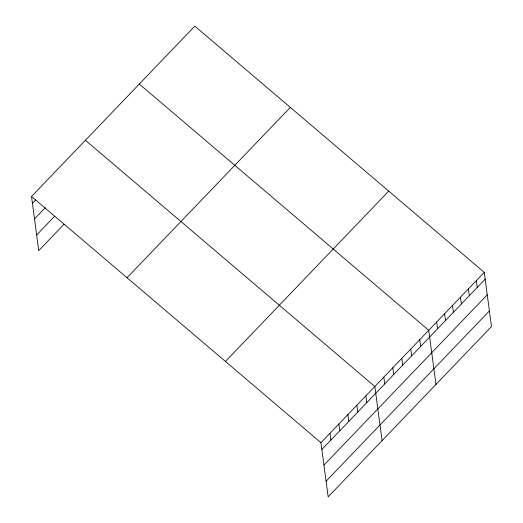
<?xml version="1.0" encoding="UTF-8"?>
<svg xmlns="http://www.w3.org/2000/svg" width="523" height="523" viewBox="0 0 523 523"><rect width="100%" height="100%" fill="white"/><g stroke="black" fill="none" stroke-linecap="round" stroke-linejoin="round"><path stroke-width="0.78" d="M31.517 196.471L194.824 26.15L484.259 272.378L491.483 326.529L328.176 496.85L320.952 442.7L31.517 196.471L38.741 250.622L64.002 224.275M32.419 203.264L35.793 199.747M34.505 218.889L45.174 207.768M36.656 234.997L54.621 216.261M127.03 277.726L290.337 107.405M225.439 361.445L388.746 191.124M320.952 442.7L484.259 272.378M321.861 449.486L485.167 279.164M323.946 465.117L487.253 294.795M326.091 481.219L489.397 310.897M139.295 84.059L428.736 330.288L435.96 384.438M85.406 140.269L374.847 386.49L382.071 440.641M476.329 280.648L477.231 287.441M468.392 288.925L469.301 295.711M460.462 297.195L461.371 303.981M452.532 305.465L453.434 312.257M444.602 313.741L445.504 320.527M436.666 322.011L437.574 328.804M419.753 339.656L420.662 346.442M410.771 349.024L411.679 355.81M401.788 358.386L402.697 365.178M392.806 367.754L393.714 374.546M383.823 377.122L384.732 383.915M365.865 395.859L366.767 402.651M356.882 405.227L357.784 412.019M347.9 414.595L348.802 421.381M338.917 423.963L339.826 430.749M329.935 433.332L330.843 440.118"/></g></svg>
